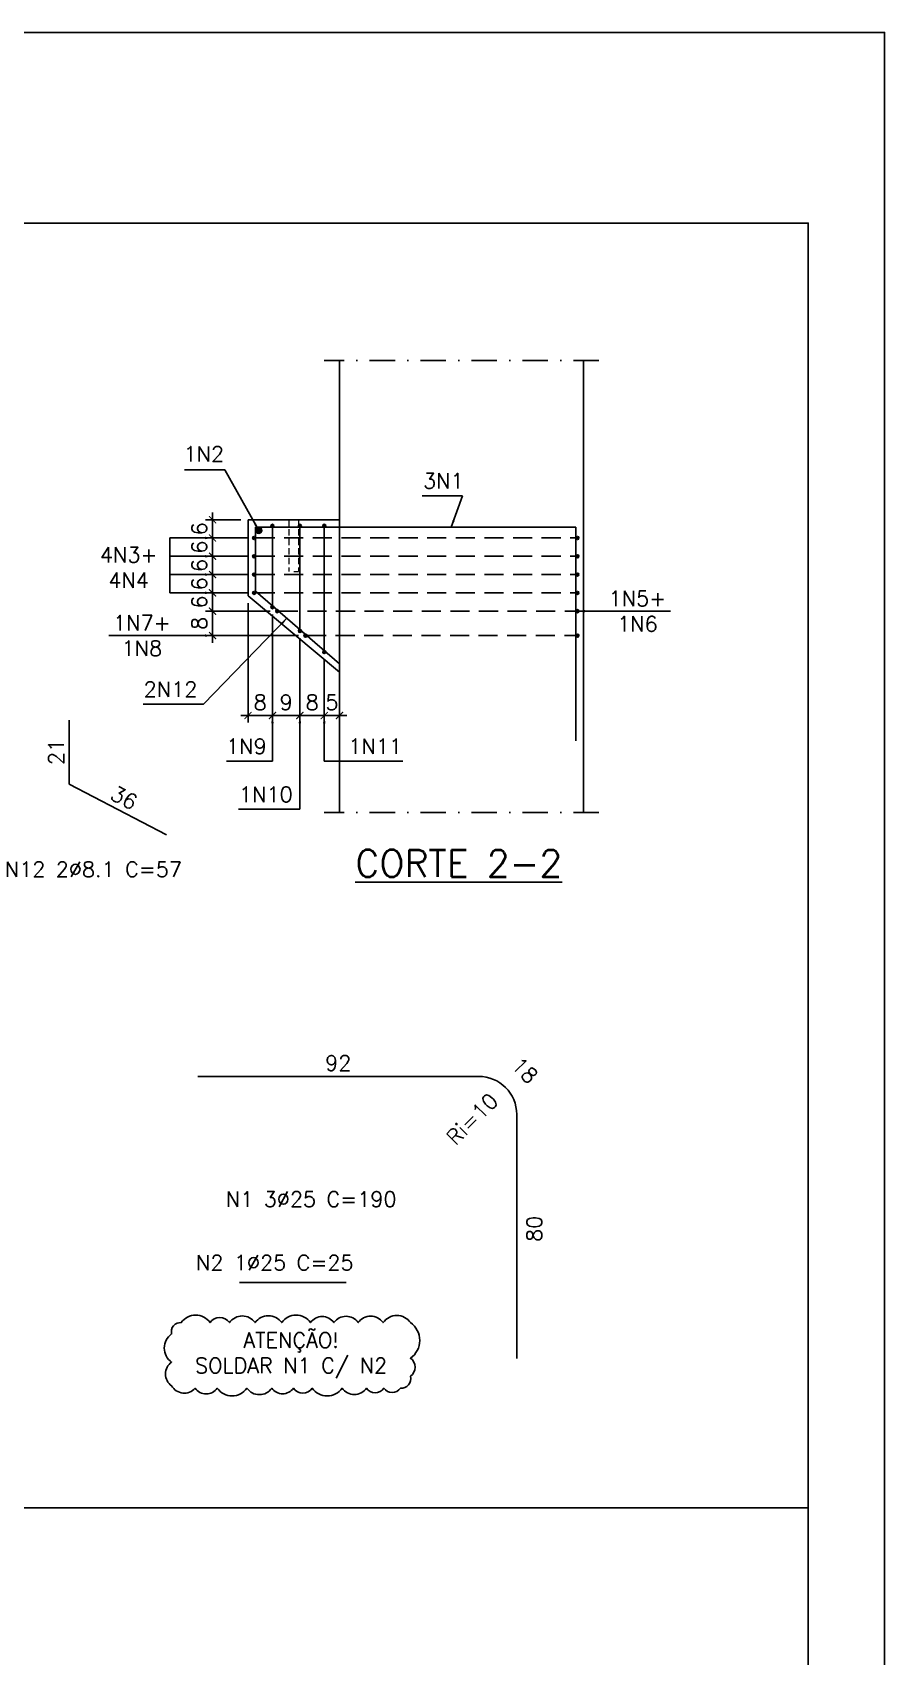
# Model space of a CAD drawing. Header units: centimetres. Extents: x 1658 to 19651, y 8294 to 11444.
# Drawn here: x 10930 to 11768, y 9847 to 11444 of the extents above; entities that cross this region are included whole.
import ezdxf

# ---------------------------------------------------------------- set-up
doc = ezdxf.new("R2010")
doc.units = ezdxf.units.CM
doc.header["$LTSCALE"] = 50
doc.header["$MEASUREMENT"] = 0
doc.header["$PDMODE"] = 67
for name, pattern in [('DASHDOT', [1, 0.5, -0.25, 0, -0.25]), ('DASHED', [0.75, 0.5, -0.25]), ('HIDDEN', [0.375, 0.25, -0.125])]:
    doc.linetypes.add(name, pattern=pattern)
doc.layers.add('10 TRACEJADO', color=1, linetype='DASHED', lineweight=13)
for name, color, linetype in [('FORMATO-PRECON', 2, 'Continuous'), ('HACHURAS-PRECON', 1, 'Continuous'), ('LINHA CENTRO-PRECON', 1, 'DASHDOT'), ('LINHA-01-PRECON', 1, 'Continuous'), ('LINHA-02-PRECON', 2, 'Continuous'), ('LINHA-03-PRECON', 3, 'Continuous'), ('LINHA-04-PRECON', 4, 'Continuous'), ('X1', 2, 'Continuous')]:
    doc.layers.add(name, color=color, linetype=linetype)
doc.styles.add('PRECON-ROMANS', font='romans.shx')
doc.styles.get("Standard").update_dxf_attribs({"font": 'romans.shx'})
doc.dimstyles.new('ESC50-50', dxfattribs={"dimscale": 50, "dimtxt": 0.2, "dimasz": 0.15, "dimexe": 0.15, "dimexo": 0.15, "dimgap": 0.08, "dimtad": 1, "dimdec": 1, "dimzin": 12, "dimdsep": 46, "dimtxsty": 'Standard', "dimblk": 'ARCHTICK', "dimcen": 0.09, "dimdle": 0.15, "dimclrd": 256, "dimclre": 256, "dimclrt": 2, "dimazin": 3, "dimtfac": 1, "dimtdec": 1, "dimtmove": 1, "dimatfit": 2, "dimfxl": 0.15, "dimtolj": 1, "dimtzin": 0, "dimarcsym": 0})
doc.dimstyles.new('ESC75-25', dxfattribs={"dimscale": 0, "dimtxt": 15, "dimasz": 7, "dimexe": 7, "dimexo": 7, "dimgap": 5.5, "dimtad": 1, "dimdec": 1, "dimlfac": 0.333333, "dimdsep": 46, "dimtxsty": 'Standard', "dimblk": 'ARCHTICK', "dimcen": 0.1, "dimdle": 7, "dimclrd": 256, "dimclre": 256, "dimclrt": 2, "dimadec": 0, "dimazin": 0, "dimtfac": 1, "dimtdec": 1, "dimtix": 1, "dimtmove": 2, "dimatfit": 3, "dimfxl": 1, "dimarcsym": 0})
doc.dimstyles.new('ESC75-75', dxfattribs={"dimscale": 0, "dimtxt": 15, "dimasz": 7, "dimexe": 7, "dimexo": 7, "dimgap": 5.5, "dimtad": 1, "dimdec": 1, "dimdsep": 46, "dimtxsty": 'Standard', "dimblk": 'ARCHTICK', "dimcen": 0.1, "dimdle": 7, "dimclrd": 256, "dimclre": 256, "dimclrt": 2, "dimadec": 0, "dimazin": 0, "dimtfac": 1, "dimtdec": 1, "dimtix": 1, "dimtmove": 2, "dimatfit": 3, "dimfxl": 1, "dimarcsym": 0})

# ---------------------------------------------------------------- blocks, each defined once
blk = doc.blocks.new('A$C2E607E54')
at = {"layer": 'FORMATO-PRECON'}
blk.add_lwpolyline([(0, 4200), (2970, 4200), (2970, 0), (0, 0)], close=True, dxfattribs=at)
at = {"layer": 'FORMATO-PRECON', "color": 6}
blk.add_lwpolyline([(100, 3950), (2870, 3950), (2870, 100), (100, 100)], close=True, dxfattribs=at)
blk = doc.blocks.new('_ArchTick')
at = {"color": 0, "linetype": 'ByBlock', "const_width": 0.15}
blk.add_lwpolyline([(-0.5, -0.5), (0.5, 0.5)], dxfattribs=at)
blk = doc.blocks.new('*D339')
at = {"layer": 'Defpoints', "color": 0, "transparency": 16777216}
for p in [(11142.4, 10964.8), (11107.5, 10946.8), (11148.4, 10946.8)]:
    blk.add_point(p, dxfattribs=at)
at = {"layer": 'LINHA-01-PRECON', "lineweight": -2, "transparency": 16777216}
for p, q in [((11135.4, 10964.8), (11100.5, 10964.8)), ((11107.5, 10964.8), (11107.5, 10971.8)), ((11107.5, 10964.8), (11107.5, 10946.8)), ((11141.4, 10946.8), (11100.5, 10946.8)), ((11107.5, 10946.8), (11107.5, 10939.8))]:
    blk.add_line(p, q, dxfattribs=at)
at = {"layer": 'LINHA-01-PRECON', "lineweight": -2, "transparency": 16777216, "xscale": 7, "yscale": 7, "zscale": 7}
for p, rotation in [((11107.5, 10964.8), 270), ((11107.5, 10946.8), 90)]:
    blk.add_blockref('_ArchTick', p, dxfattribs=dict(at, rotation=rotation))
at = {"layer": 'LINHA-01-PRECON', "color": 2, "transparency": 16777216, "insert": (11094.5, 10955.8), "char_height": 15, "attachment_point": 5, "rotation": 90}
blk.add_mtext('6', dxfattribs=at)
blk = doc.blocks.new('*D340')
at = {"layer": 'Defpoints', "color": 0, "transparency": 16777216}
for p in [(11142.4, 10889.8), (11166.4, 10878.7), (11166.4, 10772.2)]:
    blk.add_point(p, dxfattribs=at)
at = {"layer": 'LINHA-01-PRECON', "lineweight": -2, "transparency": 16777216}
for p, q in [((11142.4, 10882.8), (11142.4, 10765.2)), ((11166.4, 10871.7), (11166.4, 10765.2)), ((11135.4, 10772.2), (11173.4, 10772.2))]:
    blk.add_line(p, q, dxfattribs=at)
at = {"layer": 'LINHA-01-PRECON', "lineweight": -2, "transparency": 16777216, "xscale": 7, "yscale": 7, "zscale": 7, "rotation": 180}
blk.add_blockref('_ArchTick', (11142.4, 10772.2), dxfattribs=at)
at = {"layer": 'LINHA-01-PRECON', "lineweight": -2, "transparency": 16777216, "xscale": 7, "yscale": 7, "zscale": 7}
blk.add_blockref('_ArchTick', (11166.4, 10772.2), dxfattribs=at)
at = {"layer": 'LINHA-01-PRECON', "color": 2, "transparency": 16777216, "insert": (11154.4, 10785.2), "char_height": 15, "attachment_point": 5}
blk.add_mtext('8', dxfattribs=at)
blk = doc.blocks.new('*D341')
at = {"layer": 'Defpoints', "color": 0, "transparency": 16777216}
for p in [(11166.4, 10878.7), (11193.4, 10855.4), (11193.4, 10772.2)]:
    blk.add_point(p, dxfattribs=at)
at = {"layer": 'LINHA-01-PRECON', "lineweight": -2, "transparency": 16777216}
for p, q in [((11166.4, 10871.7), (11166.4, 10765.2)), ((11193.4, 10848.4), (11193.4, 10765.2)), ((11159.4, 10772.2), (11200.4, 10772.2))]:
    blk.add_line(p, q, dxfattribs=at)
at = {"layer": 'LINHA-01-PRECON', "lineweight": -2, "transparency": 16777216, "xscale": 7, "yscale": 7, "zscale": 7, "rotation": 180}
blk.add_blockref('_ArchTick', (11166.4, 10772.2), dxfattribs=at)
at = {"layer": 'LINHA-01-PRECON', "lineweight": -2, "transparency": 16777216, "xscale": 7, "yscale": 7, "zscale": 7}
blk.add_blockref('_ArchTick', (11193.4, 10772.2), dxfattribs=at)
at = {"layer": 'LINHA-01-PRECON', "color": 2, "transparency": 16777216, "insert": (11179.9, 10785.2), "char_height": 15, "attachment_point": 5}
blk.add_mtext('9', dxfattribs=at)
blk = doc.blocks.new('*D342')
at = {"layer": 'Defpoints', "color": 0, "transparency": 16777216}
for p in [(11217.4, 10834.6), (11232.4, 10772.2), (11232.4, 10772.2)]:
    blk.add_point(p, dxfattribs=at)
at = {"layer": 'LINHA-01-PRECON', "lineweight": -2, "transparency": 16777216}
for p, q in [((11217.4, 10827.6), (11217.4, 10765.2)), ((11217.4, 10772.2), (11210.4, 10772.2)), ((11217.4, 10772.2), (11232.4, 10772.2)), ((11232.4, 10772.2), (11239.4, 10772.2))]:
    blk.add_line(p, q, dxfattribs=at)
at = {"layer": 'LINHA-01-PRECON', "lineweight": -2, "transparency": 16777216, "xscale": 7, "yscale": 7, "zscale": 7}
blk.add_blockref('_ArchTick', (11217.4, 10772.2), dxfattribs=at)
at = {"layer": 'LINHA-01-PRECON', "lineweight": -2, "transparency": 16777216, "xscale": 7, "yscale": 7, "zscale": 7, "rotation": 180}
blk.add_blockref('_ArchTick', (11232.4, 10772.2), dxfattribs=at)
at = {"layer": 'LINHA-01-PRECON', "color": 2, "transparency": 16777216, "insert": (11224.9, 10785.2), "char_height": 15, "attachment_point": 5}
blk.add_mtext('5', dxfattribs=at)
blk = doc.blocks.new('*D343')
at = {"layer": 'Defpoints', "color": 0, "linetype": 'Continuous', "transparency": 16777216}
for p in [(11093.1, 10417.4), (11093.1, 10417.4), (11369.1, 10417.4)]:
    blk.add_point(p, dxfattribs=at)
at = {"layer": 'LINHA-01-PRECON', "color": 2, "linetype": 'Continuous', "transparency": 16777216, "insert": (11231.1, 10430.4), "char_height": 15, "attachment_point": 5}
blk.add_mtext('92', dxfattribs=at)
blk = doc.blocks.new('*D344')
at = {"layer": 'Defpoints', "color": 0, "linetype": 'Continuous', "transparency": 16777216}
for p in [(11406.6, 10379.9), (11406.6, 10139.9), (11406.6, 10139.9)]:
    blk.add_point(p, dxfattribs=at)
at = {"layer": 'LINHA-01-PRECON', "color": 2, "linetype": 'Continuous', "transparency": 16777216, "insert": (11424, 10267.4), "char_height": 15, "attachment_point": 5, "rotation": 90}
blk.add_mtext('80', dxfattribs=at)
blk = doc.blocks.new('*D353')
at = {"layer": 'Defpoints', "color": 0, "linetype": 'Continuous', "transparency": 16777216}
for p in [(10966.6, 10767.8), (10966.6, 10704.8), (10966.6, 10704.8)]:
    blk.add_point(p, dxfattribs=at)
at = {"layer": 'LINHA-01-PRECON', "color": 2, "linetype": 'Continuous', "transparency": 16777216, "insert": (10953.6, 10736.3), "char_height": 15, "attachment_point": 5, "rotation": 90}
blk.add_mtext('21', dxfattribs=at)
blk = doc.blocks.new('*D354')
at = {"layer": 'Defpoints', "color": 0, "linetype": 'Continuous', "transparency": 16777216}
for p in [(10966.6, 10704.8), (11062.3, 10654.8), (11062.3, 10654.8)]:
    blk.add_point(p, dxfattribs=at)
at = {"layer": 'LINHA-01-PRECON', "color": 2, "linetype": 'Continuous', "transparency": 16777216, "insert": (11020.5, 10691.3), "char_height": 15, "attachment_point": 5, "rotation": 332.4357}
blk.add_mtext('36', dxfattribs=at)
blk = doc.blocks.new('*D357')
at = {"layer": 'Defpoints', "color": 0, "transparency": 16777216}
for p in [(11148.4, 10946.8), (11107.5, 10928.8), (11148.4, 10928.8)]:
    blk.add_point(p, dxfattribs=at)
at = {"layer": 'LINHA-01-PRECON', "lineweight": -2, "transparency": 16777216}
for p, q in [((11141.4, 10946.8), (11100.5, 10946.8)), ((11107.5, 10946.8), (11107.5, 10953.8)), ((11107.5, 10946.8), (11107.5, 10928.8)), ((11141.4, 10928.8), (11100.5, 10928.8)), ((11107.5, 10928.8), (11107.5, 10921.8))]:
    blk.add_line(p, q, dxfattribs=at)
at = {"layer": 'LINHA-01-PRECON', "lineweight": -2, "transparency": 16777216, "xscale": 7, "yscale": 7, "zscale": 7}
for p, rotation in [((11107.5, 10946.8), 270), ((11107.5, 10928.8), 90)]:
    blk.add_blockref('_ArchTick', p, dxfattribs=dict(at, rotation=rotation))
at = {"layer": 'LINHA-01-PRECON', "color": 2, "transparency": 16777216, "insert": (11094.5, 10937.8), "char_height": 15, "attachment_point": 5, "rotation": 90}
blk.add_mtext('6', dxfattribs=at)
blk = doc.blocks.new('*D358')
at = {"layer": 'Defpoints', "color": 0, "transparency": 16777216}
for p in [(11148.4, 10892.8), (11107.5, 10874.8), (11171.1, 10874.8)]:
    blk.add_point(p, dxfattribs=at)
at = {"layer": 'LINHA-01-PRECON', "lineweight": -2, "transparency": 16777216}
for p, q in [((11141.4, 10892.8), (11100.5, 10892.8)), ((11107.5, 10892.8), (11107.5, 10899.8)), ((11107.5, 10892.8), (11107.5, 10874.8)), ((11164.1, 10874.8), (11100.5, 10874.8)), ((11107.5, 10874.8), (11107.5, 10867.8))]:
    blk.add_line(p, q, dxfattribs=at)
at = {"layer": 'LINHA-01-PRECON', "lineweight": -2, "transparency": 16777216, "xscale": 7, "yscale": 7, "zscale": 7}
for p, rotation in [((11107.5, 10892.8), 270), ((11107.5, 10874.8), 90)]:
    blk.add_blockref('_ArchTick', p, dxfattribs=dict(at, rotation=rotation))
at = {"layer": 'LINHA-01-PRECON', "color": 2, "transparency": 16777216, "insert": (11094.5, 10883.8), "char_height": 15, "attachment_point": 5, "rotation": 90}
blk.add_mtext('6', dxfattribs=at)
blk = doc.blocks.new('*D360')
at = {"layer": 'Defpoints', "color": 0, "transparency": 16777216}
for p in [(11193.4, 10855.4), (11217.4, 10834.6), (11217.4, 10772.2)]:
    blk.add_point(p, dxfattribs=at)
at = {"layer": 'LINHA-01-PRECON', "lineweight": -2, "transparency": 16777216}
for p, q in [((11193.4, 10848.4), (11193.4, 10765.2)), ((11217.4, 10827.6), (11217.4, 10765.2)), ((11186.4, 10772.2), (11224.4, 10772.2))]:
    blk.add_line(p, q, dxfattribs=at)
at = {"layer": 'LINHA-01-PRECON', "lineweight": -2, "transparency": 16777216, "xscale": 7, "yscale": 7, "zscale": 7, "rotation": 180}
blk.add_blockref('_ArchTick', (11193.4, 10772.2), dxfattribs=at)
at = {"layer": 'LINHA-01-PRECON', "lineweight": -2, "transparency": 16777216, "xscale": 7, "yscale": 7, "zscale": 7}
blk.add_blockref('_ArchTick', (11217.4, 10772.2), dxfattribs=at)
at = {"layer": 'LINHA-01-PRECON', "color": 2, "transparency": 16777216, "insert": (11205.4, 10785.2), "char_height": 15, "attachment_point": 5}
blk.add_mtext('8', dxfattribs=at)
blk = doc.blocks.new('*D441')
at = {"layer": 'Defpoints', "color": 0, "transparency": 16777216}
for p in [(11107.5, 10928.8), (11148.4, 10928.8), (11148.4, 10910.8)]:
    blk.add_point(p, dxfattribs=at)
at = {"layer": 'LINHA-01-PRECON', "lineweight": -2, "transparency": 16777216}
for p, q in [((11141.4, 10928.8), (11100.5, 10928.8)), ((11107.5, 10928.8), (11107.5, 10935.8)), ((11107.5, 10910.8), (11107.5, 10928.8)), ((11141.4, 10910.8), (11100.5, 10910.8)), ((11107.5, 10910.8), (11107.5, 10903.8))]:
    blk.add_line(p, q, dxfattribs=at)
at = {"layer": 'LINHA-01-PRECON', "lineweight": -2, "transparency": 16777216, "xscale": 7, "yscale": 7, "zscale": 7}
for p, rotation in [((11107.5, 10928.8), 270), ((11107.5, 10910.8), 90)]:
    blk.add_blockref('_ArchTick', p, dxfattribs=dict(at, rotation=rotation))
at = {"layer": 'LINHA-01-PRECON', "color": 2, "transparency": 16777216, "insert": (11094.5, 10919.8), "char_height": 15, "attachment_point": 5, "rotation": 90}
blk.add_mtext('6', dxfattribs=at)
blk = doc.blocks.new('*D442')
at = {"layer": 'Defpoints', "color": 0, "transparency": 16777216}
for p in [(11148.4, 10910.8), (11107.5, 10892.8), (11148.4, 10892.8)]:
    blk.add_point(p, dxfattribs=at)
at = {"layer": 'LINHA-01-PRECON', "lineweight": -2, "transparency": 16777216}
for p, q in [((11141.4, 10910.8), (11100.5, 10910.8)), ((11107.5, 10910.8), (11107.5, 10917.8)), ((11107.5, 10910.8), (11107.5, 10892.8)), ((11141.4, 10892.8), (11100.5, 10892.8)), ((11107.5, 10892.8), (11107.5, 10885.8))]:
    blk.add_line(p, q, dxfattribs=at)
at = {"layer": 'LINHA-01-PRECON', "lineweight": -2, "transparency": 16777216, "xscale": 7, "yscale": 7, "zscale": 7}
for p, rotation in [((11107.5, 10910.8), 270), ((11107.5, 10892.8), 90)]:
    blk.add_blockref('_ArchTick', p, dxfattribs=dict(at, rotation=rotation))
at = {"layer": 'LINHA-01-PRECON', "color": 2, "transparency": 16777216, "insert": (11094.5, 10901.8), "char_height": 15, "attachment_point": 5, "rotation": 90}
blk.add_mtext('6', dxfattribs=at)
blk = doc.blocks.new('*D443')
at = {"layer": 'Defpoints', "color": 0, "transparency": 16777216}
for p in [(11171.1, 10874.8), (11107.5, 10850.8), (11198.9, 10850.8)]:
    blk.add_point(p, dxfattribs=at)
at = {"layer": 'LINHA-01-PRECON', "lineweight": -2, "transparency": 16777216}
for p, q in [((11107.5, 10881.8), (11107.5, 10843.8)), ((11164.1, 10874.8), (11100.5, 10874.8)), ((11191.9, 10850.8), (11100.5, 10850.8))]:
    blk.add_line(p, q, dxfattribs=at)
at = {"layer": 'LINHA-01-PRECON', "lineweight": -2, "transparency": 16777216, "xscale": 7, "yscale": 7, "zscale": 7}
for p, rotation in [((11107.5, 10874.8), 90), ((11107.5, 10850.8), 270)]:
    blk.add_blockref('_ArchTick', p, dxfattribs=dict(at, rotation=rotation))
at = {"layer": 'LINHA-01-PRECON', "color": 2, "transparency": 16777216, "insert": (11094.5, 10862.8), "char_height": 15, "attachment_point": 5, "rotation": 90}
blk.add_mtext('8', dxfattribs=at)

msp = doc.modelspace()

# ---------------------------------------------------------------- hatches: boundary and pattern name
at = {"layer": 'LINHA-01-PRECON', "linetype": 'Continuous'}
h = msp.add_hatch(color=256, dxfattribs=at)
h.dxf.hatch_style = 1
edge = h.paths.add_edge_path()
edge.add_arc((11152.88, 10954.31), 3, 0, 360)
h = msp.add_hatch(color=256, dxfattribs=at)
h.dxf.hatch_style = 1
edge = h.paths.add_edge_path()
edge.add_arc((11166.38, 10958.81), 1.5, 0, 360)
h = msp.add_hatch(color=256, dxfattribs=at)
h.dxf.hatch_style = 1
edge = h.paths.add_edge_path()
edge.add_arc((11193.38, 10958.81), 1.5, 0, 360)
h = msp.add_hatch(color=256, dxfattribs=at)
h.dxf.hatch_style = 1
edge = h.paths.add_edge_path()
edge.add_arc((11217.38, 10958.81), 1.5, 0, 360)
h = msp.add_hatch(color=256, dxfattribs=at)
h.dxf.hatch_style = 1
edge = h.paths.add_edge_path()
edge.add_arc((11148.38, 10946.81), 1.5, 0, 360)
h = msp.add_hatch(color=256, dxfattribs=at)
h.dxf.hatch_style = 1
edge = h.paths.add_edge_path()
edge.add_arc((11466.38, 10946.81), 1.5, 0, 360)
h = msp.add_hatch(color=256, dxfattribs=at)
h.dxf.hatch_style = 1
edge = h.paths.add_edge_path()
edge.add_arc((11148.38, 10928.81), 1.5, 0, 360)
h = msp.add_hatch(color=256, dxfattribs=at)
h.dxf.hatch_style = 1
edge = h.paths.add_edge_path()
edge.add_arc((11466.38, 10928.81), 1.5, 0, 360)
h = msp.add_hatch(color=256, dxfattribs=at)
h.dxf.hatch_style = 1
edge = h.paths.add_edge_path()
edge.add_arc((11148.38, 10910.81), 1.5, 0, 360)
h = msp.add_hatch(color=256, dxfattribs=at)
h.dxf.hatch_style = 1
edge = h.paths.add_edge_path()
edge.add_arc((11466.38, 10910.81), 1.5, 0, 360)
h = msp.add_hatch(color=256, dxfattribs=at)
h.dxf.hatch_style = 1
edge = h.paths.add_edge_path()
edge.add_arc((11148.38, 10892.81), 1.5, 0, 360)
h = msp.add_hatch(color=256, dxfattribs=at)
h.dxf.hatch_style = 1
edge = h.paths.add_edge_path()
edge.add_arc((11466.38, 10892.81), 1.5, 0, 360)
h = msp.add_hatch(color=256, dxfattribs=at)
h.dxf.hatch_style = 1
edge = h.paths.add_edge_path()
edge.add_arc((11166.38, 10878.69), 1.5, 0, 360)
h = msp.add_hatch(color=256, dxfattribs=at)
h.dxf.hatch_style = 1
edge = h.paths.add_edge_path()
edge.add_arc((11171.11, 10874.81), 1.5, 0, 360)
h = msp.add_hatch(color=256, dxfattribs=at)
h.dxf.hatch_style = 1
edge = h.paths.add_edge_path()
edge.add_arc((11466.38, 10874.81), 1.5, 0, 360)
h = msp.add_hatch(color=256, dxfattribs=at)
h.dxf.hatch_style = 1
edge = h.paths.add_edge_path()
edge.add_arc((11193.38, 10855.37), 1.5, 0, 360)
h = msp.add_hatch(color=256, dxfattribs=at)
h.dxf.hatch_style = 1
edge = h.paths.add_edge_path()
edge.add_arc((11198.9, 10850.81), 1.5, 0, 360)
h = msp.add_hatch(color=256, dxfattribs=at)
h.dxf.hatch_style = 1
edge = h.paths.add_edge_path()
edge.add_arc((11466.38, 10850.81), 1.5, 0, 360)
h = msp.add_hatch(color=256, dxfattribs=at)
h.dxf.hatch_style = 1
edge = h.paths.add_edge_path()
edge.add_arc((11217.38, 10834.65), 1.5, 0, 360)

# ---------------------------------------------------------------- linework, layer by layer
at = {"layer": '10 TRACEJADO', "linetype": 'HIDDEN', "ltscale": 0.5, "extrusion": (0, 1, 0)}
for p, q in [((11182.58, 10964.81), (11182.58, 10913.81)), ((11192.18, 10964.81), (11192.18, 10913.81)), ((11187.38, 10913.81), (11192.18, 10913.81))]:
    msp.add_line(p, q, dxfattribs=at)
at = {"layer": 'LINHA CENTRO-PRECON', "extrusion": (0, 1, 0)}
for p, q in [((11487.38, 11121.41), (11217.38, 11121.41)), ((11487.38, 10676.83), (11217.38, 10676.83))]:
    msp.add_line(p, q, dxfattribs=at)
at = {"layer": 'LINHA-01-PRECON'}
msp.add_line((11693.36, 9993.05), (9615.86, 9993.05), dxfattribs=at)
at = {"layer": 'LINHA-01-PRECON', "linetype": 'Continuous'}
msp.add_lwpolyline([(11302.15, 10175.15, 0.5205671), (11275.21, 10175.15, 0.5205671), (11250.76, 10175.15, 0.5205671), (11226.9, 10175.15, 0.5205671), (11203.86, 10175.15, 0.5205671), (11175.5, 10175.15, 0.5205671), (11149.3, 10175.15, 0.5205671), (11124.15, 10175.15, 0.5205671), (11105.04, 10175.15, 0.5205671), (11076.75, 10175.15, 0.5205671), (11067.26, 10163.96, 0.5205671), (11067.26, 10136.29, 0.5205671), (11067.26, 10113.04, 0.5205671), (11090.31, 10110.68, 0.5205671), (11112.19, 10110.68, 0.5205671), (11141.27, 10110.68, 0.5205671), (11165.77, 10110.68, 0.5205671), (11187.04, 10110.68, 0.5205671), (11205.53, 10110.68, 0.5205671), (11234.87, 10110.68, 0.5205671), (11258.89, 10110.68, 0.5205671), (11275.89, 10110.68, 0.5205671), (11292.27, 10110.68, 0.5205671), (11302.15, 10122.41, 0.5205671), (11302.15, 10140.16, 0.5205671)], format="xyb", close=True, dxfattribs=at)
for centre, radius in [((11152.88, 10954.31), 3), ((11166.38, 10958.81), 1.5), ((11193.38, 10958.81), 1.5), ((11217.38, 10958.81), 1.5), ((11148.38, 10946.81), 1.5), ((11466.38, 10946.81), 1.5), ((11148.38, 10928.81), 1.5), ((11466.38, 10928.81), 1.5), ((11148.38, 10910.81), 1.5), ((11466.38, 10910.81), 1.5), ((11148.38, 10892.81), 1.5), ((11466.38, 10892.81), 1.5), ((11166.38, 10878.69), 1.5), ((11171.11, 10874.81), 1.5), ((11466.38, 10874.81), 1.5), ((11193.38, 10855.37), 1.5), ((11198.9, 10850.81), 1.5), ((11466.38, 10850.81), 1.5), ((11217.38, 10834.65), 1.5)]:
    msp.add_circle(centre, radius, dxfattribs=at)
at = {"layer": 'LINHA-02-PRECON', "extrusion": (0, 1, 0)}
for p, q in [((11232.38, 10676.83), (11232.38, 11121.41)), ((11472.38, 10676.83), (11472.38, 11121.41)), ((11142.38, 10964.81), (11142.38, 10889.81)), ((11232.38, 10964.81), (11142.38, 10964.81)), ((11142.38, 10889.81), (11232.38, 10814.81))]:
    msp.add_line(p, q, dxfattribs=at)
at = {"layer": 'LINHA-03-PRECON', "extrusion": (0, 1, 0)}
msp.add_line((11232.38, 10814.81), (11232.38, 10964.81), dxfattribs=at)
at = {"layer": 'LINHA-04-PRECON', "extrusion": (0, 1, 0)}
for p, q in [((11149.88, 10957.31), (11464.88, 10957.31)), ((11166.38, 10957.31), (11166.38, 10880.19)), ((11193.38, 10957.31), (11193.38, 10856.87)), ((11217.38, 10957.31), (11217.38, 10836.15)), ((11093.14, 10417.35), (11369.14, 10417.35))]:
    msp.add_line(p, q, dxfattribs=at)
at = {"layer": 'LINHA-04-PRECON'}
for p, q in [((11464.88, 10957.31), (11464.88, 10747.31)), ((11406.64, 10379.85), (11406.64, 10139.85)), ((11238.99, 10214.64), (11133.99, 10214.64))]:
    msp.add_line(p, q, dxfattribs=at)
at = {"layer": 'LINHA-04-PRECON', "linetype": 'HIDDEN', "ltscale": 1.5, "extrusion": (0, 1, 0)}
for p, q in [((11149.88, 10946.81), (11464.88, 10946.81)), ((11149.88, 10928.81), (11464.88, 10928.81)), ((11149.88, 10910.81), (11464.88, 10910.81)), ((11149.88, 10892.81), (11464.88, 10892.81)), ((11172.61, 10874.81), (11464.88, 10874.81)), ((11200.4, 10850.81), (11464.88, 10850.81))]:
    msp.add_line(p, q, dxfattribs=at)
at = {"layer": 'LINHA-04-PRECON'}
for points in [[(11149.88, 10957.31, 0), (11149.88, 10894.44, 0), (11232.38, 10823.19, 0)], [(10966.55, 10767.77, 0), (10966.55, 10704.77, 0), (11062.33, 10654.78, 0)]]:
    msp.add_polyline3d(points, dxfattribs=at)
msp.add_arc((11369.14, 10379.85), 37.5, 0, 90, dxfattribs=at)

# ---------------------------------------------------------------- block references
at = {"layer": 'HACHURAS-PRECON', "xscale": 0.7499999999999996, "yscale": 0.7499999999999996, "zscale": 0.7499999999999996}
msp.add_blockref('A$C2E607E54', (9540.86, 8293.94), dxfattribs=at)

# ---------------------------------------------------------------- texts
at = {"layer": 'LINHA-01-PRECON', "color": 2, "linetype": 'Continuous', "char_height": 15, "attachment_point": 5}
for s, insert in [('1N2', (11098.89, 11029.42)), ('3N1', (11334.5, 11002.91)), ('4N3+\\P4N4', (11025.04, 10917.75)), ('1N5+\\P1N6', (11525.34, 10874.81)), ('1N7+\\P1N8', (11037.99, 10850.81)), ('2N12', (11066.14, 10797.95)), ('1N9', (11140.78, 10741.88)), ('1N11', (11267.45, 10741.88)), ('1N10', (11159.91, 10694.61)), ('{\\C4;ATENÇÃO!\\P}SOLDAR N1 C/ N2', (11184.78, 10142.94))]:
    msp.add_mtext(s, dxfattribs=dict(at, insert=insert))
at = {"layer": 'LINHA-01-PRECON', "color": 4, "insert": (11349.65, 10626.83), "char_height": 26.25, "attachment_point": 5}
msp.add_mtext('{\\LCORTE 2-2}', dxfattribs=at)
at = {"layer": 'LINHA-01-PRECON', "color": 2, "linetype": 'Continuous', "char_height": 15, "attachment_point": 5}
for s, insert, rotation in [('18', (11414.59, 10423.2), 315), ('Ri=10', (11362.83, 10375.38), 45)]:
    msp.add_mtext(s, dxfattribs=dict(at, insert=insert, rotation=rotation))
at = {"layer": 'X1', "style": 'PRECON-ROMANS'}
for s, p in [('N12 2%%C8.1 C=57', (10903.22, 10613.47)), ('N1 3%%C25 C=190', (11120.61, 10289.03)), ('N2 1%%C25 C=25', (11091.25, 10226.6))]:
    msp.add_text(s, height=15, dxfattribs=at).set_placement(p)

# ---------------------------------------------------------------- dimensions: what is measured, and where the dimension line sits
at = {"layer": 'LINHA-01-PRECON'}
for base, p1, p2, angle, picture, middle in [((11107.53, 10946.81), (11142.38, 10964.81), (11148.38, 10946.81), 90, '*D339', (11094.53, 10955.81)), ((11107.53, 10928.81), (11148.38, 10946.81), (11148.38, 10928.81), 90, '*D357', (11094.53, 10937.81)), ((11107.53, 10928.81), (11148.38, 10910.81), (11148.38, 10928.81), 270, '*D441', (11094.53, 10919.81)), ((11107.53, 10892.81), (11148.38, 10910.81), (11148.38, 10892.81), 90, '*D442', (11094.53, 10901.81)), ((11107.53, 10874.81), (11148.38, 10892.81), (11171.11, 10874.81), 90, '*D358', (11094.53, 10883.81)), ((11107.53, 10850.81), (11171.11, 10874.81), (11198.9, 10850.81), 90, '*D443', (11094.53, 10862.81))]:
    dim = msp.add_linear_dim(base=base, p1=p1, p2=p2, angle=angle, dimstyle='ESC75-25', override={"dimscale": 1}, dxfattribs=at)
    dim.commit()
    dim.dimension.update_dxf_attribs({"geometry": picture, "text_midpoint": middle})
for base, p1, p2, picture, middle in [((11166.38, 10772.15), (11142.38, 10889.81), (11166.38, 10878.69), '*D340', (11154.38, 10785.15)), ((11193.38, 10772.15), (11166.38, 10878.69), (11193.38, 10855.37), '*D341', (11179.88, 10785.15)), ((11217.38, 10772.15), (11193.38, 10855.37), (11217.38, 10834.65), '*D360', (11205.38, 10785.15)), ((11232.38, 10772.15), (11217.38, 10834.65), (11232.38, 10772.15), '*D342', (11224.88, 10785.15))]:
    dim = msp.add_linear_dim(base=base, p1=p1, p2=p2, dimstyle='ESC75-25', override={"dimscale": 1}, dxfattribs=at)
    dim.commit()
    dim.dimension.update_dxf_attribs({"geometry": picture, "text_midpoint": middle})
at = {"layer": 'LINHA-01-PRECON', "linetype": 'Continuous'}
for p1, p2, picture, middle in [((10966.55, 10767.77), (10966.55, 10704.77), '*D353', (10953.55, 10736.27)), ((10966.55, 10704.77), (11062.33, 10654.78), '*D354', (11020.46, 10691.3))]:
    dim = msp.add_aligned_dim(p1=p1, p2=p2, distance=0, dimstyle='ESC75-25', override={"dimscale": 1, "dimse1": 1, "dimse2": 1, "dimsd1": 1, "dimsd2": 1}, dxfattribs=at)
    dim.commit()
    dim.dimension.update_dxf_attribs({"geometry": picture, "text_midpoint": middle})
dim = msp.add_linear_dim(base=(11093.14, 10417.35), p1=(11369.14, 10417.35), p2=(11093.14, 10417.35), angle=180, dimstyle='ESC75-25', override={"dimscale": 1, "dimse1": 1, "dimse2": 1, "dimsd1": 1, "dimsd2": 1}, dxfattribs=at)
dim.commit()
dim.dimension.update_dxf_attribs({"geometry": '*D343', "text_midpoint": (11231.14, 10430.35)})
dim = msp.add_linear_dim(base=(11406.64, 10139.85), p1=(11406.64, 10379.85), p2=(11406.64, 10139.85), angle=90, dimstyle='ESC75-25', override={"dimscale": 1, "dimse1": 1, "dimse2": 1, "dimsd1": 1, "dimsd2": 1}, dxfattribs=at)
dim.commit()
dim.dimension.update_dxf_attribs({"geometry": '*D344', "text_midpoint": (11424.02, 10267.35), "dimtype": 160})

# ---------------------------------------------------------------- leaders
for points in [[(11152.88, 10954.31), (11119.57, 11013.93), (11079.84, 11013.93)], [(11342.24, 10957.31), (11353.27, 10988.22), (11313.55, 10988.22)]]:
    msp.add_leader(points, dimstyle='ESC75-75', override={"dimscale": 1, "dimtad": 0}, dxfattribs=at)
at = {"layer": 'LINHA-01-PRECON'}
for points in [[(11107.53, 10946.81), (11065.41, 10946.81), (11065.41, 10892.81)], [(11107.53, 10928.81), (11065.41, 10928.81)], [(11107.53, 10910.81), (11065.41, 10910.81)], [(11107.53, 10892.81), (11065.41, 10892.81)], [(11180.7, 10867.83), (11098.7, 10783.52), (11039.39, 10783.52)], [(11466.38, 10874.81), (11557.81, 10874.81)], [(11107.53, 10850.81), (11005.52, 10850.81)], [(11166.38, 10772.15), (11166.38, 10727.45), (11121.26, 10727.45)], [(11193.38, 10772.15), (11193.38, 10680.18), (11133.15, 10680.18)], [(11217.38, 10772.15), (11217.38, 10727.45), (11294.62, 10727.45)]]:
    msp.add_leader(points, dimstyle='ESC50-50', override={"dimgap": 0.08, "dimtad": 1}, dxfattribs=at)

doc.saveas('drawing.dxf')
